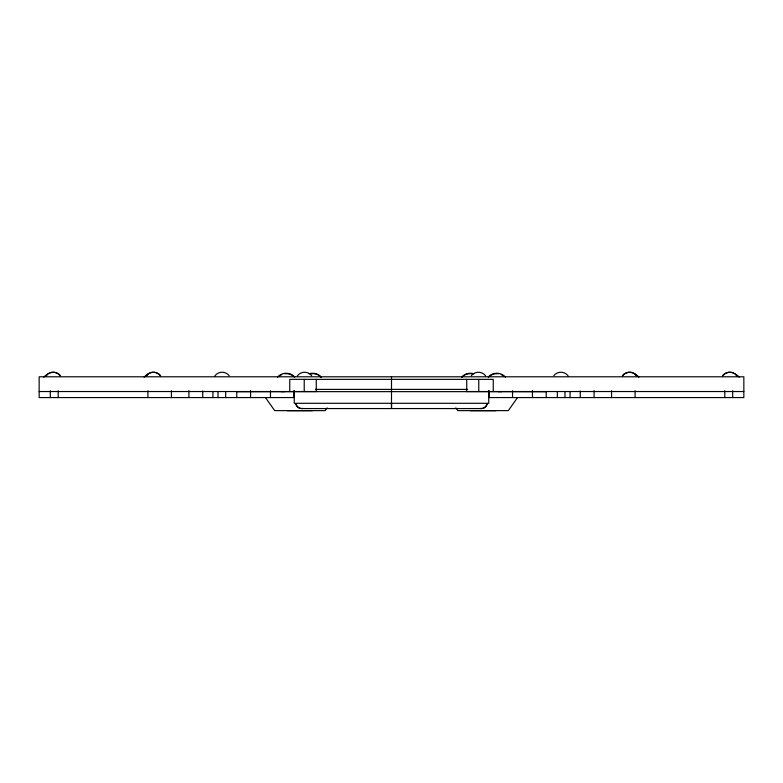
<?xml version="1.0" encoding="UTF-8"?>
<svg xmlns="http://www.w3.org/2000/svg" width="783" height="783" viewBox="0 0 783 783"><rect width="100%" height="100%" fill="white"/><g stroke="black" fill="none" stroke-linecap="round" stroke-linejoin="round"><path stroke-width="1.17" d="M391.686 403.597L391.51 408.56L391.314 403.597M517.348 397.852L508.304 410.625L457.908 410.625L455.814 407.884M327.186 407.884L325.092 410.625L274.696 410.625L265.652 397.852M315.412 389.386L467.588 389.386M39.15 391.539L316.645 391.539M466.355 391.539L743.85 391.539M281.185 391.647L501.815 391.647M294.007 397.568L39.15 397.568L39.15 376.789L743.85 376.789L743.85 397.568L488.993 397.568L489.081 390.717M302.855 408.56L480.145 408.56M287.214 410.703L312.466 410.703M470.534 410.703L495.786 410.703M732.702 390.717L732.702 397.568M724.804 390.717L724.804 397.568M635.091 390.717L635.091 397.568M611.562 390.717L611.562 397.568M594.091 390.6L594.091 397.568M580.262 390.952L580.262 397.568M570.073 391.5L570.073 397.568M564.983 391.578L564.983 397.568M557.31 391.578L557.31 397.568M546.221 397.568L546.221 391.745L498.194 391.647M532.44 390.551L532.44 397.568M512.532 390.717L512.532 397.568M493.251 391.539L493.251 379.354L289.749 379.354L289.749 391.539M488.749 390.541L488.749 403.294L294.251 403.294L294.251 390.541M478.775 379.354L478.775 391.539M466.737 379.354L466.737 391.539M391.5 376.789L391.5 403.294M316.263 379.354L316.263 391.539M304.225 379.354L304.225 391.539M294.007 390.717L293.919 397.568M284.806 391.647L236.779 391.745L236.779 397.568M270.468 390.717L270.468 397.568M250.56 390.551L250.56 397.568M225.69 391.578L225.69 397.568M218.017 391.578L218.017 397.568M212.927 391.5L212.927 397.568M202.738 390.952L202.738 397.568M188.909 390.6L188.909 397.568M171.438 390.717L171.438 397.568M147.909 390.717L147.909 397.568M58.196 390.717L58.196 397.568M50.298 390.717L50.298 397.568M297.344 375.879A9.024 9.024 0 0 1 311.663 375.654M214.855 375.879A9.024 9.024 0 0 1 229.184 375.654M145.922 375.879A9.024 9.024 0 0 1 160.241 375.654M739.201 377.132A11.618 11.618 0 0 0 735.129 374.176A9.024 9.024 0 0 1 736.842 375.879M145.912 376.124A11.412 11.412 0 0 1 147.576 375.028M144.131 377.132A11.618 11.618 0 0 1 148.212 374.176M43.799 377.132A11.618 11.618 0 0 1 47.871 374.176A9.024 9.024 0 0 0 46.158 375.879M461.901 377.23A11.412 11.412 0 0 1 465.082 374.861M465.993 374.46A11.412 11.412 0 0 1 471.855 373.785M461.921 376.858A11.618 11.618 0 0 1 474.038 373.814M622.368 375.654A9.024 9.024 0 0 1 633.026 372.982M635.052 374.186A9.024 9.024 0 0 1 636.696 375.879M722.905 375.654A9.024 9.024 0 0 1 737.234 375.879M553.816 375.654A9.024 9.024 0 0 1 568.145 375.879M622.759 375.654A9.024 9.024 0 0 1 637.078 375.879M635.424 375.028A11.412 11.412 0 0 1 637.088 376.124M634.788 374.176A11.618 11.618 0 0 1 638.869 377.132M722.523 375.654A9.024 9.024 0 0 1 733.182 372.982M488.357 377.23A11.412 11.412 0 0 1 498.311 373.785M501.179 374.597A11.412 11.412 0 0 1 503.733 376.124M488.377 376.858A11.618 11.618 0 0 1 505.515 377.132M471.337 375.654A9.024 9.024 0 0 1 485.656 375.879M146.304 375.879A9.024 9.024 0 0 1 147.948 374.186M149.974 372.982A9.024 9.024 0 0 1 160.632 375.654M45.766 375.879A9.024 9.024 0 0 1 60.095 375.654M49.818 372.982A9.024 9.024 0 0 1 60.477 375.654M311.145 373.785A11.412 11.412 0 0 1 317.007 374.46M317.918 374.861A11.412 11.412 0 0 1 321.099 377.23M308.962 373.814A11.618 11.618 0 0 1 321.079 376.858M279.267 376.124A11.412 11.412 0 0 1 281.821 374.597M284.689 373.785A11.412 11.412 0 0 1 294.643 377.23M277.485 377.132A11.618 11.618 0 0 1 294.623 376.858M485.812 406.446L484.638 407.512A6 6 0 0 1 480.106 408.472A6.127 6.107 -90 0 0 487.163 403.597A6.147 6.147 0 0 1 485.812 406.446M298.362 407.512L297.188 406.446A6.147 6.147 0 0 1 295.837 403.597A6.039 6.029 -90 0 0 302.894 408.472A6 6 0 0 1 298.362 407.512"/></g></svg>
